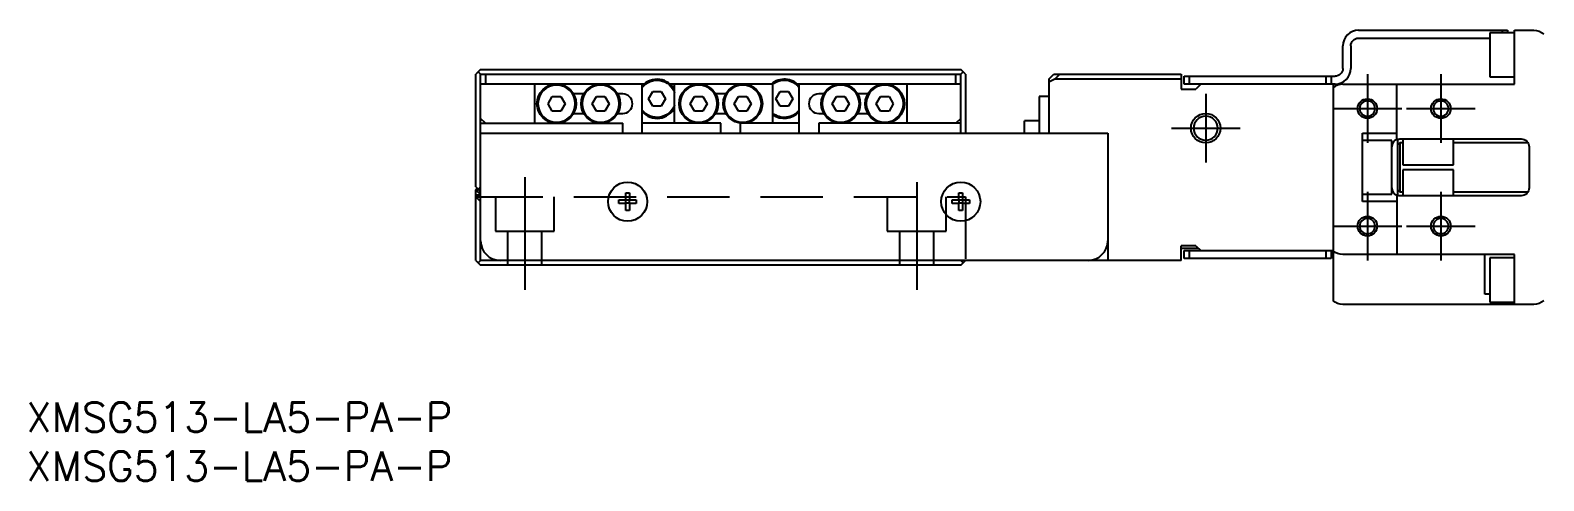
# Model space of a CAD drawing. Extents: x 0 to 533, y -8 to 203.
# Drawn here: x 0.4 to 154.8, y -8 to 38 of the extents above; entities that cross this region are included whole.
import ezdxf

# ---------------------------------------------------------------- set-up
doc = ezdxf.new("R2010")
doc.units = 0
doc.header["$LTSCALE"] = 0.5
doc.linetypes.add('CENTER', pattern=[50.8, 31.75, -6.35, 6.35, -6.35])
doc.linetypes.add('DASHED', pattern=[19.05, 12.7, -6.35])
for name, color, linetype in [('MSM_CENTER', 1, 'CENTER'), ('MSM_CONTINUOUS', 7, 'CONTINUOUS'), ('MSM_DASHED', 4, 'DASHED'), ('MSM_NARROW', 5, 'CONTINUOUS'), ('MSM_PART_NUMBER', 7, 'CONTINUOUS')]:
    doc.layers.add(name, color=color, linetype=linetype)
doc.styles.get("Standard").update_dxf_attribs({"font": 'txt.shx', "height": 1, "bigfont": 'bigfont.shx'})

# ---------------------------------------------------------------- blocks, each defined once
blk = doc.blocks.new('*U2')
at = {"layer": 'MSM_PART_NUMBER'}
blk.add_text('XMSG513-LA5-PA-P', height=3, dxfattribs=at).set_placement((0, -3))
blk = doc.blocks.new('*U3')
at = {"layer": 'MSM_PART_NUMBER'}
blk.add_text('XMSG513-LA5-PA-P', height=3, dxfattribs=at).set_placement((0, -8))

msp = doc.modelspace()

# ---------------------------------------------------------------- linework, layer by layer
at = {"layer": 'MSM_CENTER'}
for p, q in [((136.85, 33.5), (136.85, 26.5)), ((144.35, 33.5), (144.35, 26.5)), ((120.35, 31.5), (120.35, 24.5)), ((133.35, 30), (140.35, 30)), ((140.85, 30), (147.85, 30)), ((116.85, 28), (123.85, 28)), ((50.85, 23), (50.85, 11.5)), ((90.85, 22.5), (90.85, 11.5)), ((136.85, 21.5), (136.85, 14.5)), ((144.35, 21.5), (144.35, 14.5)), ((133.35, 18), (140.35, 18)), ((140.85, 18), (147.85, 18))]:
    msp.add_line(p, q, dxfattribs=at)
at = {"layer": 'MSM_CONTINUOUS'}
for p, q in [((135.95, 38), (151.15, 38)), ((135.95, 37.2), (149.35, 37.2)), ((149.35, 37.75), (149.35, 33.25)), ((151.85, 37.75), (149.35, 37.75)), ((150.65, 37.75), (150.65, 38)), ((151.15, 38), (151.15, 37.75)), ((151.85, 38), (153.85, 38)), ((151.85, 32.5), (151.85, 38)), ((134.35, 34.1), (134.35, 36.4)), ((135.15, 36.4), (135.15, 34.1)), ((46.35, 34), (45.85, 33.5)), ((46.35, 34), (95.35, 34)), ((95.85, 33.5), (95.35, 34)), ((45.85, 22), (45.85, 33.5)), ((46.35, 33.5), (46.1, 33.75)), ((46.35, 33.5), (95.35, 33.5)), ((46.35, 14.5), (46.35, 33.5)), ((63.02, 32.5), (46.35, 32.5)), ((46.85, 33.5), (46.85, 32.5)), ((51.85, 32.5), (51.85, 28.5)), ((62.85, 27.5), (62.85, 32.5)), ((76.15, 32.5), (65.67, 32.5)), ((66.15, 28.5), (66.15, 32.5)), ((76.15, 32.5), (76.15, 28.5)), ((95.35, 32.5), (78.67, 32.5)), ((78.85, 27.5), (78.85, 32.5)), ((89.85, 32.5), (89.85, 28.5)), ((94.85, 32.5), (94.85, 33.5)), ((95.6, 33.75), (95.35, 33.5)), ((95.35, 27.5), (95.35, 33.5)), ((95.85, 33.5), (95.85, 27.5)), ((104.35, 33), (104.85, 33.5)), ((104.35, 33), (104.35, 27.5)), ((104.96, 33), (104.35, 32.69)), ((104.85, 33.5), (117.85, 33.5)), ((105.46, 33.5), (104.96, 33)), ((117.85, 33), (104.96, 33)), ((117.85, 33.5), (117.85, 32)), ((118.15, 32.5), (118.15, 33.3)), ((118.15, 33.3), (133.55, 33.3)), ((133.55, 32.5), (118.15, 32.5)), ((118.65, 33.3), (118.65, 32.5)), ((119.85, 32.5), (119.35, 32)), ((132.65, 32.5), (132.65, 33.3)), ((133.15, 33.3), (133.15, 32.5)), ((133.35, 32.5), (133.35, 15.5)), ((134.35, 32.5), (151.85, 32.5)), ((139.85, 26.87), (139.85, 32.5)), ((149.35, 33.25), (151.85, 33.25)), ((53.23, 30.5), (53.66, 31.25)), ((53.66, 31.25), (54.53, 31.25)), ((54.53, 31.25), (54.96, 30.5)), ((56.86, 31.5), (55.83, 31.5)), ((57.73, 30.5), (58.16, 31.25)), ((58.16, 31.25), (59.03, 31.25)), ((59.03, 31.25), (59.46, 30.5)), ((60.85, 31.5), (60.33, 31.5)), ((63.48, 31), (63.91, 31.75)), ((63.91, 30.25), (63.48, 31)), ((63.91, 31.75), (64.78, 31.75)), ((64.78, 31.75), (65.21, 31)), ((65.21, 31), (64.78, 30.25)), ((67.73, 30.5), (68.16, 31.25)), ((68.16, 31.25), (69.03, 31.25)), ((69.03, 31.25), (69.46, 30.5)), ((71.36, 31.5), (70.33, 31.5)), ((72.23, 30.5), (72.66, 31.25)), ((72.66, 31.25), (73.53, 31.25)), ((73.53, 31.25), (73.96, 30.5)), ((76.48, 31), (76.91, 31.75)), ((76.91, 30.25), (76.48, 31)), ((76.91, 31.75), (77.78, 31.75)), ((77.78, 31.75), (78.21, 31)), ((78.21, 31), (77.78, 30.25)), ((81.36, 31.5), (80.85, 31.5)), ((82.23, 30.5), (82.66, 31.25)), ((82.66, 31.25), (83.53, 31.25)), ((83.53, 31.25), (83.96, 30.5)), ((85.86, 31.5), (84.83, 31.5)), ((86.73, 30.5), (87.16, 31.25)), ((87.16, 31.25), (88.03, 31.25)), ((88.03, 31.25), (88.46, 30.5)), ((103.35, 31.25), (103.35, 27.5)), ((104.35, 31.25), (103.35, 31.25)), ((117.85, 32), (119.35, 32)), ((53.66, 29.75), (53.23, 30.5)), ((54.53, 29.75), (53.66, 29.75)), ((54.96, 30.5), (54.53, 29.75)), ((55.83, 29.5), (56.86, 29.5)), ((58.16, 29.75), (57.73, 30.5)), ((59.03, 29.75), (58.16, 29.75)), ((59.46, 30.5), (59.03, 29.75)), ((60.33, 29.5), (60.85, 29.5)), ((64.78, 30.25), (63.91, 30.25)), ((68.16, 29.75), (67.73, 30.5)), ((69.03, 29.75), (68.16, 29.75)), ((69.46, 30.5), (69.03, 29.75)), ((70.33, 29.5), (71.36, 29.5)), ((72.66, 29.75), (72.23, 30.5)), ((73.53, 29.75), (72.66, 29.75)), ((73.96, 30.5), (73.53, 29.75)), ((77.78, 30.25), (76.91, 30.25)), ((80.85, 29.5), (81.36, 29.5)), ((82.66, 29.75), (82.23, 30.5)), ((83.53, 29.75), (82.66, 29.75)), ((83.96, 30.5), (83.53, 29.75)), ((84.83, 29.5), (85.86, 29.5)), ((87.16, 29.75), (86.73, 30.5)), ((88.03, 29.75), (87.16, 29.75)), ((88.46, 30.5), (88.03, 29.75)), ((46.85, 28.5), (46.35, 29)), ((46.35, 28.5), (60.85, 28.5)), ((60.85, 27.5), (60.85, 28.5)), ((70.85, 28.5), (62.85, 28.5)), ((70.85, 27.5), (70.85, 28.5)), ((72.85, 28.5), (72.85, 27.5)), ((78.85, 28.5), (72.85, 28.5)), ((95.35, 28.5), (80.85, 28.5)), ((80.85, 28.5), (80.85, 27.5)), ((95.35, 29), (94.85, 28.5)), ((101.85, 27.5), (101.85, 28.75)), ((103.35, 28.75), (101.85, 28.75)), ((46.35, 27.5), (110.35, 27.5)), ((110.35, 27.5), (110.35, 14.5)), ((136.35, 27.5), (139.85, 27.5)), ((136.35, 20.5), (136.35, 27.5)), ((139.35, 26.75), (136.35, 26.75)), ((139.35, 21.25), (139.35, 26.75)), ((139.85, 26.87), (139.94, 26.87)), ((139.86, 26.85), (139.94, 26.87)), ((139.95, 21.12), (139.95, 26.88)), ((140.15, 26.5), (139.95, 26.3)), ((140.15, 26.9), (152.55, 26.9)), ((140.15, 26.5), (140.15, 21.5)), ((140.45, 26.5), (140.15, 26.5)), ((140.45, 26.9), (140.45, 24.25)), ((145.65, 24.25), (145.65, 26.9)), ((153.24, 26.5), (145.65, 26.5)), ((153.35, 26.1), (153.35, 21.9)), ((140.45, 24.25), (145.65, 24.25)), ((140.45, 23.75), (140.45, 21.1)), ((145.65, 23.75), (140.45, 23.75)), ((145.65, 21.1), (145.65, 23.75)), ((45.85, 22), (46.35, 21.5)), ((45.85, 21.7), (45.95, 21.8)), ((45.85, 14.5), (45.85, 21.7)), ((45.95, 21.7), (45.95, 21.9)), ((46.1, 21.75), (46.35, 22)), ((139.95, 21.7), (140.15, 21.5)), ((45.85, 21.2), (46.35, 21.2)), ((45.85, 21), (46.35, 20.5)), ((45.85, 21), (46.35, 21)), ((46.25, 21.4), (46.35, 21.4)), ((60.46, 20.68), (61.17, 20.68)), ((60.46, 20.32), (60.46, 20.68)), ((61.17, 20.32), (60.46, 20.32)), ((61.17, 21.39), (61.53, 21.39)), ((61.17, 20.68), (61.17, 21.39)), ((61.18, 20.67), (61.17, 20.68)), ((61.18, 20.33), (61.17, 20.32)), ((61.17, 19.61), (61.17, 20.32)), ((61.18, 20.67), (61.52, 20.67)), ((61.18, 20.33), (61.18, 20.67)), ((61.52, 20.33), (61.18, 20.33)), ((61.52, 20.67), (61.53, 20.68)), ((61.52, 20.67), (61.52, 20.33)), ((61.52, 20.33), (61.53, 20.32)), ((61.53, 21.39), (61.53, 20.68)), ((61.53, 20.68), (62.23, 20.68)), ((62.23, 20.32), (61.53, 20.32)), ((61.53, 20.32), (61.53, 19.61)), ((62.23, 20.68), (62.23, 20.32)), ((94.46, 20.32), (94.46, 20.68)), ((94.46, 20.68), (95.17, 20.68)), ((95.17, 20.32), (94.46, 20.32)), ((95.17, 21.39), (95.53, 21.39)), ((95.17, 20.68), (95.17, 21.39)), ((95.18, 20.67), (95.17, 20.68)), ((95.18, 20.33), (95.17, 20.32)), ((95.17, 19.61), (95.17, 20.32)), ((95.18, 20.33), (95.18, 20.67)), ((95.18, 20.67), (95.52, 20.67)), ((95.52, 20.33), (95.18, 20.33)), ((95.52, 20.67), (95.53, 20.68)), ((95.52, 20.67), (95.52, 20.33)), ((95.52, 20.33), (95.53, 20.32)), ((95.53, 21.39), (95.53, 20.68)), ((95.53, 20.68), (96.23, 20.68)), ((95.53, 20.32), (95.53, 19.61)), ((96.23, 20.32), (95.53, 20.32)), ((96.23, 20.68), (96.23, 20.32)), ((136.35, 21.25), (139.35, 21.25)), ((139.85, 20.5), (136.35, 20.5)), ((139.94, 21.13), (139.85, 21.16)), ((139.85, 21.13), (139.85, 15.1)), ((139.85, 21.13), (139.94, 21.13)), ((140.15, 21.5), (140.45, 21.5)), ((152.55, 21.1), (140.15, 21.1)), ((145.65, 21.5), (153.24, 21.5)), ((61.53, 19.61), (61.17, 19.61)), ((95.53, 19.61), (95.17, 19.61)), ((119.35, 16), (117.85, 16)), ((117.85, 14.5), (117.85, 16)), ((117.85, 15.75), (119.6, 15.75)), ((118.15, 14.7), (118.15, 15.5)), ((118.15, 15.5), (133.35, 15.5)), ((118.65, 15.5), (118.65, 14.7)), ((119.35, 16), (119.85, 15.5)), ((132.65, 14.7), (132.65, 15.5)), ((133.15, 15.5), (133.15, 14.7)), ((133.35, 15.48), (133.35, 10.38)), ((45.85, 14.5), (46.35, 14)), ((46.35, 14.5), (46.1, 14.25)), ((117.85, 14.5), (46.35, 14.5)), ((95.35, 14), (46.35, 14)), ((95.6, 14.25), (95.35, 14.5)), ((95.35, 14), (95.85, 14.5)), ((133.15, 14.7), (118.15, 14.7)), ((151.85, 15.1), (134.35, 15.1)), ((148.85, 11.05), (148.85, 15.1)), ((149.35, 14.75), (149.35, 10.25)), ((151.85, 14.75), (149.35, 14.75)), ((151.85, 10), (151.85, 15.1)), ((149.35, 11.05), (148.85, 11.05)), ((153.85, 10), (134.35, 10)), ((149.35, 10.25), (151.85, 10.25))]:
    msp.add_line(p, q, dxfattribs=at)
for centre in [(54.1, 30.5), (58.6, 30.5), (68.6, 30.5), (73.1, 30.5), (83.1, 30.5), (87.6, 30.5), (61.35, 20.5), (95.35, 20.5)]:
    msp.add_circle(centre, 2, dxfattribs=at)
at = {"layer": 'MSM_CONTINUOUS', "extrusion": (0, 0, -1)}
for centre, radius in [((-54.1, 30.5), 1.9), ((-58.6, 30.5), 1.9), ((-68.6, 30.5), 1.9), ((-73.1, 30.5), 1.9), ((-83.1, 30.5), 1.9), ((-87.6, 30.5), 1.9), ((-136.85, 30), 0.783), ((-144.35, 30), 0.783), ((-120.35, 28), 1.23), ((-136.85, 18), 0.783), ((-144.35, 18), 0.783)]:
    msp.add_circle(centre, radius, dxfattribs=at)
at = {"layer": 'MSM_CONTINUOUS'}
for centre, radius, start, end in [((135.95, 36.4), 1.6, 90, 180), ((133.55, 34.1), 1.6, 270, 0), ((64.35, 31), 2, 25.8419, 138.5904), ((77.35, 31), 2, 41.4096, 131.4096), ((134.35, 31), 1.5, 90, 131.8103), ((60.85, 30.5), 1, 270, 90), ((74.15, 30.5), 1, 334.6316, 25.3684), ((80.85, 30.5), 1, 90, 270), ((64.35, 31), 2, 221.4096, 334.1581), ((77.35, 31), 2, 233.1301, 318.5904), ((140.15, 26.1), 0.8, 111.0174, 180.0011), ((46.25, 21.7), 0.3, 180, 270), ((140.15, 21.9), 0.8, 179.9994, 248.4559), ((48.35, 16.5), 2, 180, 270), ((108.35, 16.5), 2, 270, 0)]:
    msp.add_arc(centre, radius, start, end, dxfattribs=at)
at = {"layer": 'MSM_CONTINUOUS', "extrusion": (0, 0, -1)}
for centre, radius, start, end in [((-135.95, 36.4), 0.8, 0, 90), ((-153.85, 36.5), 1.5, 90, 131.8103), ((-133.55, 34.1), 0.8, 180, 270), ((-64.35, 31), 1.9, 37.8636, 161.3283), ((-77.35, 31), 1.9, 50.8333, 142.1364), ((-64.35, 31), 1.9, 198.6717, 322.1364), ((-77.35, 31), 1.9, 217.8636, 309.1667), ((-140.15, 26.1), 0.8, 74.8734, 90), ((-152.55, 26.1), 0.8, 90, 180), ((-152.55, 21.9), 0.8, 180, 270), ((-140.15, 21.9), 0.8, 270, 285.1266), ((-134.35, 16.6), 1.5, 270, 311.8103), ((-134.35, 11.5), 1.5, 270, 311.8103), ((-153.85, 11.5), 1.5, 228.1897, 270)]:
    msp.add_arc(centre, radius, start, end, dxfattribs=at)
at = {"layer": 'MSM_DASHED'}
for p, q in [((46.35, 21), (95.85, 21)), ((47.85, 21), (47.85, 17.5)), ((53.85, 17.5), (53.85, 21)), ((87.85, 21), (87.85, 17.5)), ((93.85, 17.5), (93.85, 21)), ((95.85, 21), (95.85, 14.5)), ((47.85, 17.5), (53.85, 17.5)), ((49.1, 17.5), (49.1, 14)), ((52.6, 14), (52.6, 17.5)), ((87.85, 17.5), (93.85, 17.5)), ((89.1, 17.5), (89.1, 14)), ((92.6, 14), (92.6, 17.5))]:
    msp.add_line(p, q, dxfattribs=at)
at = {"layer": 'MSM_NARROW'}
for centre, radius in [((136.85, 30), 1), ((144.35, 30), 1), ((120.35, 28), 1.5), ((136.85, 18), 1), ((144.35, 18), 1)]:
    msp.add_circle(centre, radius, dxfattribs=at)

# ---------------------------------------------------------------- block references
at = {"layer": 'MSM_CONTINUOUS'}
for name in ['*U2', '*U3']:
    msp.add_blockref(name, (0, 0), dxfattribs=at)

doc.saveas('drawing.dxf')
